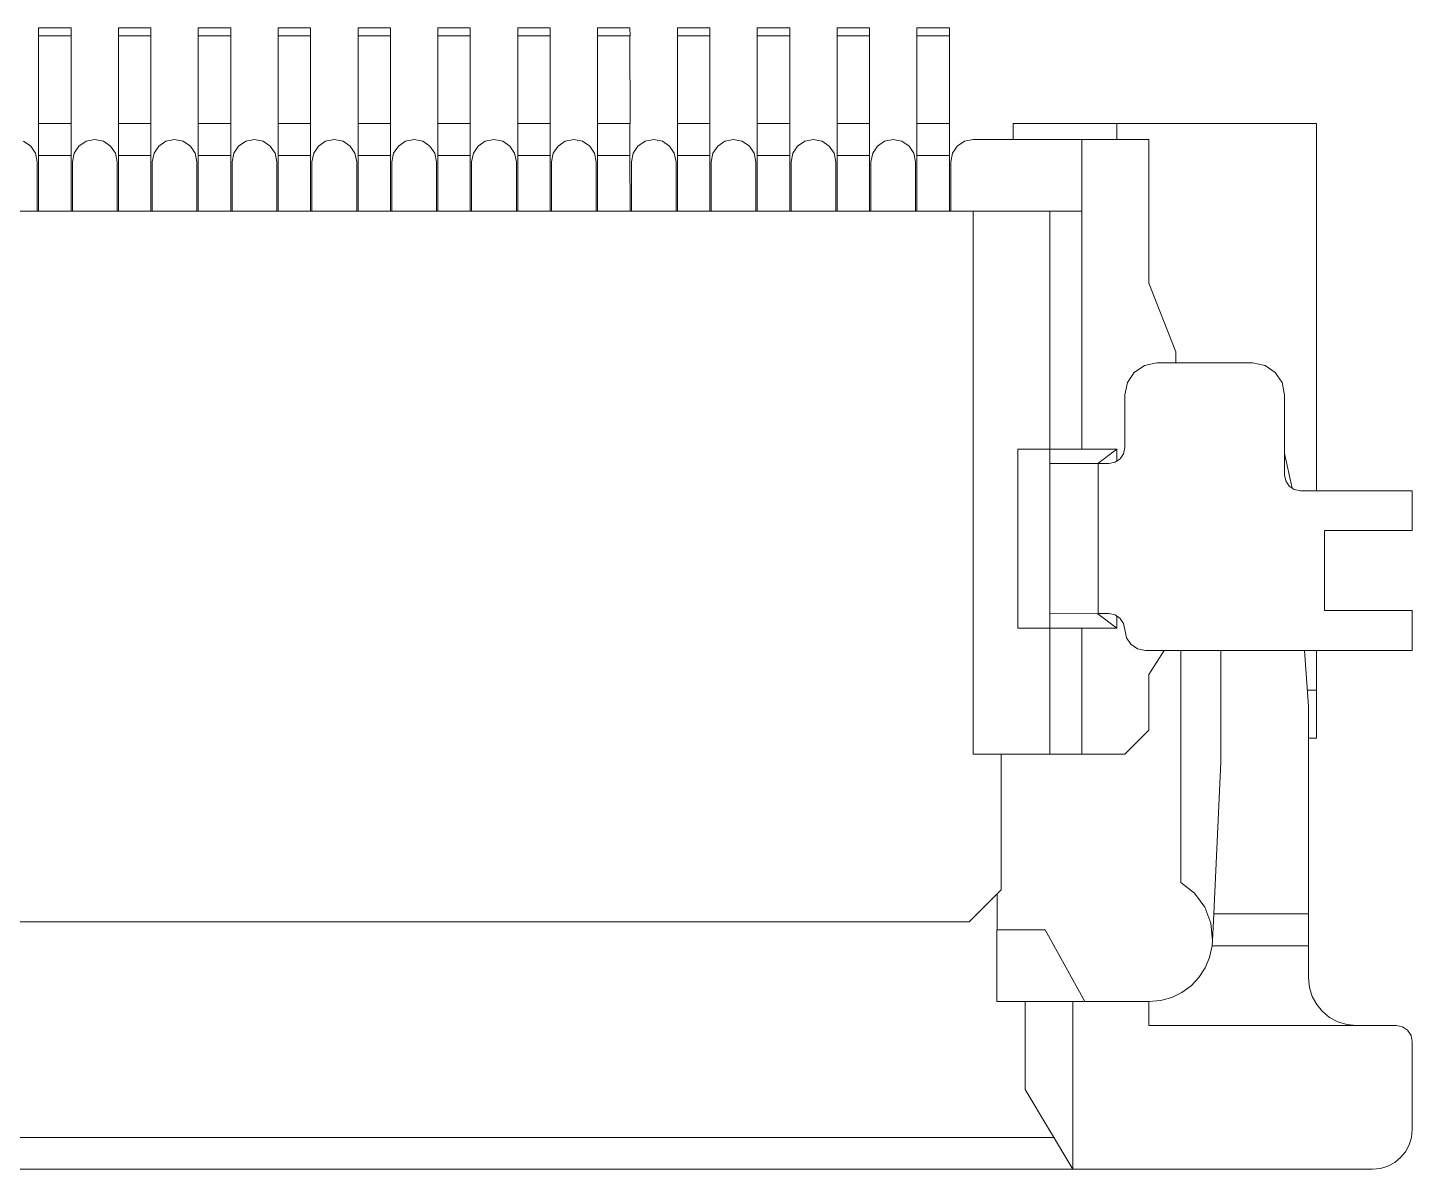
# Model space of a CAD drawing. Extents: x 88 to 882, y -532 to 166.
# Drawn here: x 285.3 to 429.8, y 46.5 to 165.6 of the extents above; entities that cross this region are included whole.
import ezdxf

# ---------------------------------------------------------------- set-up
doc = ezdxf.new("R2010")
doc.units = 0
doc.layers.add('Layer 1', color=7, linetype='BYLAYER', lineweight=5)

msp = doc.modelspace()

# ---------------------------------------------------------------- linework, layer by layer
at = {"layer": 'Layer 1'}
for p, q in [((286.4096, 164.81293), (289.794, 164.812)), ((286.41016, 164.812598), (286.41, 165.646)), ((286.41016, 155.64515), (286.41, 164.812)), ((286.41016, 165.6463), (289.794, 165.646)), ((289.79384, 164.812598), (289.794, 165.646)), ((289.79384, 155.64515), (289.794, 164.812)), ((294.74416, 164.812598), (294.744, 165.646)), ((294.74416, 155.64515), (294.744, 164.812)), ((294.74416, 165.645402), (298.128, 165.646)), ((294.74416, 164.81285), (298.128, 164.812)), ((298.12784, 164.812598), (298.128, 165.646)), ((298.12784, 155.64515), (298.128, 164.812)), ((303.07516, 164.812598), (303.075, 165.646)), ((303.07516, 155.64515), (303.075, 164.812)), ((303.07516, 165.645402), (306.459, 165.646)), ((303.07516, 164.81285), (306.459, 164.812)), ((306.45884, 164.812598), (306.459, 165.646)), ((306.45884, 155.64515), (306.459, 164.812)), ((311.40916, 164.812598), (311.409, 165.646)), ((311.40916, 155.64515), (311.409, 164.812)), ((311.40916, 165.645402), (314.793, 165.646)), ((311.40916, 164.81285), (314.793, 164.812)), ((314.79284, 164.812598), (314.793, 165.646)), ((314.79284, 155.64515), (314.793, 164.812)), ((319.74316, 164.812598), (319.743, 165.646)), ((319.74316, 155.64515), (319.743, 164.812)), ((319.74316, 165.6463), (323.127, 165.646)), ((319.7439, 164.8123), (323.127, 164.812)), ((323.12684, 164.812598), (323.127, 165.646)), ((323.12684, 155.64515), (323.127, 164.812)), ((328.07698, 165.645402), (331.458, 165.646)), ((328.07698, 164.812598), (328.077, 165.646)), ((328.07698, 164.81285), (331.458, 164.812)), ((328.07698, 155.64515), (328.077, 164.812)), ((331.45802, 164.812598), (331.458, 165.646)), ((331.45802, 155.64515), (331.458, 164.812)), ((336.40816, 164.812598), (336.409, 165.646)), ((336.409, 165.646), (339.792, 165.646)), ((336.409, 164.812), (339.792, 164.812)), ((336.409, 155.646), (336.409, 164.812)), ((339.79284, 164.812598), (339.792, 165.646)), ((339.79284, 155.64515), (339.792, 164.812)), ((344.74216, 165.6463), (348.126, 165.646)), ((344.74216, 164.812598), (344.743, 165.646)), ((344.74216, 155.64515), (344.743, 164.812)), ((344.74217, 164.8123), (348.126, 164.812)), ((348.12684, 164.812598), (348.126, 165.646)), ((348.12684, 155.64515), (348.126, 164.812)), ((353.07616, 165.645402), (356.46, 165.646)), ((353.07616, 164.812598), (353.077, 165.646)), ((353.07616, 164.81285), (356.46, 164.812)), ((353.07616, 155.64515), (353.077, 164.812)), ((356.46084, 164.812598), (356.46, 165.646)), ((356.46084, 155.64515), (356.46, 164.812)), ((361.41116, 164.812598), (361.411, 165.646)), ((361.41116, 155.64515), (361.411, 164.812)), ((361.41116, 165.645402), (364.795, 165.646)), ((361.41116, 164.81285), (364.795, 164.812)), ((364.79484, 164.812598), (364.795, 165.646)), ((364.79484, 155.64515), (364.795, 164.812)), ((369.74516, 164.812598), (369.745, 165.646)), ((369.74516, 155.64515), (369.745, 164.812)), ((369.74516, 165.645402), (373.129, 165.646)), ((369.74516, 164.81285), (373.129, 164.812)), ((373.12884, 164.812598), (373.129, 165.646)), ((373.12884, 155.64515), (373.129, 164.812)), ((378.07616, 164.812598), (378.076, 165.646)), ((378.076, 164.8123), (381.46, 164.812)), ((378.07616, 155.64515), (378.076, 164.812)), ((378.07616, 165.6463), (381.46, 165.646)), ((381.45984, 164.812598), (381.46, 165.646)), ((381.45984, 155.64515), (381.46, 164.812)), ((286.41016, 152.31352), (286.41, 155.646)), ((286.41016, 155.64515), (289.794, 155.646)), ((289.794, 152.313), (289.794, 155.646)), ((294.744, 155.646), (298.128, 155.646)), ((294.74416, 152.31352), (294.744, 155.646)), ((298.128, 152.313), (298.128, 155.646)), ((303.075, 155.646), (306.459, 155.646)), ((303.07516, 152.31352), (303.075, 155.646)), ((306.459, 152.313), (306.459, 155.646)), ((311.409, 155.646), (314.793, 155.646)), ((311.40916, 152.31352), (311.409, 155.646)), ((314.793, 152.313), (314.793, 155.646)), ((319.74316, 152.31352), (319.743, 155.646)), ((319.74316, 155.64515), (323.127, 155.646)), ((323.127, 152.313), (323.127, 155.646)), ((328.07698, 152.31352), (328.077, 155.646)), ((328.077, 155.646), (331.458, 155.646)), ((331.458, 152.313), (331.458, 155.646)), ((336.409, 155.646), (339.792, 155.646)), ((336.409, 152.313), (336.409, 155.646)), ((339.792, 152.313), (339.792, 155.646)), ((344.74216, 155.64515), (348.126, 155.646)), ((344.74216, 152.31352), (344.743, 155.646)), ((348.126, 152.313), (348.126, 155.646)), ((353.07616, 152.31352), (353.077, 155.646)), ((353.077, 155.646), (356.46, 155.646)), ((356.46, 152.313), (356.46, 155.646)), ((361.411, 155.646), (364.795, 155.646)), ((361.41116, 152.31352), (361.411, 155.646)), ((364.795, 152.313), (364.795, 155.646)), ((369.745, 155.646), (373.129, 155.646)), ((369.74516, 152.31352), (369.745, 155.646)), ((373.129, 152.313), (373.129, 155.646)), ((378.07616, 152.31352), (378.076, 155.646)), ((378.07616, 155.64515), (381.46, 155.646)), ((381.46, 152.313), (381.46, 155.646)), ((388.1, 155.646), (398.935, 155.646)), ((388.1005, 153.98033), (388.1, 155.646)), ((398.9345, 155.646), (398.935, 153.98)), ((398.9354, 155.646), (419.769, 155.646)), ((419.769, 117.313), (419.769, 155.646)), ((284.844358, 153.796263), (285.586206, 153.296077)), ((285.586206, 153.296077), (286.086227, 152.554276)), ((290.118312, 152.55428), (290.61833, 153.296081)), ((290.61833, 153.296081), (291.360178, 153.796265)), ((291.360178, 153.796265), (292.26898, 153.97969)), ((292.26898, 153.97969), (293.176588, 153.796263)), ((293.176588, 153.796263), (293.918569, 153.296077)), ((293.918569, 153.296077), (294.41925, 152.554276)), ((298.452312, 152.55428), (298.95233, 153.296081)), ((298.95233, 153.296081), (299.694178, 153.796265)), ((299.694178, 153.796265), (300.60298, 153.97969)), ((300.60298, 153.97969), (301.510146, 153.796263)), ((301.510146, 153.796263), (302.251154, 153.296077)), ((302.251154, 153.296077), (302.750862, 152.554276)), ((306.786268, 152.55428), (307.285976, 153.296081)), ((307.285976, 153.296081), (308.026984, 153.796265)), ((308.026984, 153.796265), (308.93415, 153.97969)), ((308.93415, 153.97969), (309.842948, 153.796263)), ((309.842948, 153.796263), (310.584796, 153.296077)), ((310.584796, 153.296077), (311.084817, 152.554276)), ((315.117312, 152.55428), (315.61733, 153.296081)), ((315.61733, 153.296081), (316.359178, 153.796265)), ((316.359178, 153.796265), (317.26798, 153.97969)), ((317.26798, 153.97969), (318.176778, 153.796263)), ((318.176778, 153.796263), (318.918626, 153.296077)), ((318.918626, 153.296077), (319.418647, 152.554276)), ((323.451312, 152.55428), (323.95133, 153.296081)), ((323.95133, 153.296081), (324.693178, 153.796265)), ((324.693178, 153.796265), (325.60198, 153.97969)), ((325.60198, 153.97969), (326.509588, 153.796263)), ((326.509588, 153.796263), (327.251569, 153.296077)), ((327.251569, 153.296077), (327.75225, 152.554276)), ((331.785268, 152.55428), (332.284976, 153.296081)), ((332.284976, 153.296081), (333.025984, 153.796265)), ((333.025984, 153.796265), (333.93315, 153.97969)), ((333.93315, 153.97969), (334.841948, 153.796263)), ((334.841948, 153.796263), (335.583796, 153.296077)), ((335.583796, 153.296077), (336.083817, 152.554276)), ((340.119268, 152.55428), (340.618976, 153.296081)), ((340.618976, 153.296081), (341.359984, 153.796265)), ((341.359984, 153.796265), (342.26715, 153.97969)), ((342.26715, 153.97969), (343.175948, 153.796263)), ((343.175948, 153.796263), (343.917796, 153.296077)), ((343.917796, 153.296077), (344.417817, 152.554276)), ((348.451708, 152.55428), (348.952387, 153.296081)), ((348.952387, 153.296081), (349.694368, 153.796265)), ((349.694368, 153.796265), (350.60198, 153.97969)), ((350.60198, 153.97969), (351.510778, 153.796263)), ((351.510778, 153.796263), (352.252626, 153.296077)), ((352.252626, 153.296077), (352.752647, 152.554276)), ((356.785312, 152.55428), (357.28533, 153.296081)), ((357.28533, 153.296081), (358.027178, 153.796265)), ((358.027178, 153.796265), (358.93598, 153.97969)), ((358.93598, 153.97969), (359.843588, 153.796263)), ((359.843588, 153.796263), (360.585569, 153.296077)), ((360.585569, 153.296077), (361.08625, 152.554276)), ((365.119312, 152.55428), (365.61933, 153.296081)), ((365.61933, 153.296081), (366.361178, 153.796265)), ((366.361178, 153.796265), (367.26998, 153.97969)), ((367.26998, 153.97969), (368.177146, 153.796263)), ((368.177146, 153.796263), (368.918154, 153.296077)), ((368.918154, 153.296077), (369.417862, 152.554276)), ((373.453312, 152.55428), (373.95333, 153.296081)), ((373.95333, 153.296081), (374.695178, 153.796265)), ((374.695178, 153.796265), (375.60398, 153.97969)), ((375.60398, 153.97969), (376.511146, 153.796263)), ((376.511146, 153.796263), (377.252154, 153.296077)), ((377.252154, 153.296077), (377.751862, 152.554276)), ((381.784708, 152.55428), (382.285387, 153.296081)), ((382.285387, 153.296081), (383.027368, 153.796265)), ((383.027368, 153.796265), (383.93498, 153.97969)), ((395.269, 153.9799), (383.935, 153.98)), ((395.26889, 153.9797), (402.268, 153.98)), ((395.26889, 153.98), (395.269, 146.479)), ((402.268, 153.97967), (402.268, 138.979)), ((286.086227, 152.554276), (286.26954, 151.646)), ((286.41, 152.31352), (289.794, 152.313)), ((286.41016, 146.4792), (286.41, 152.313)), ((289.79384, 146.47891), (289.794, 152.313)), ((289.935, 151.646), (290.118312, 152.55428)), ((294.41925, 152.554276), (294.60296, 151.646)), ((294.744, 152.31352), (298.128, 152.313)), ((294.74416, 146.4792), (294.744, 152.313)), ((298.12784, 146.47891), (298.128, 152.313)), ((298.269, 151.646), (298.452312, 152.55428)), ((302.750862, 152.554276), (302.93413, 151.646)), ((303.075, 152.31352), (306.459, 152.313)), ((303.07516, 146.4792), (303.075, 152.313)), ((306.45884, 146.47891), (306.459, 152.313)), ((306.603, 151.646), (306.786268, 152.55428)), ((311.084817, 152.554276), (311.26813, 151.646)), ((311.409, 152.31352), (314.793, 152.313)), ((311.40916, 146.4792), (311.409, 152.313)), ((314.79284, 146.47891), (314.793, 152.313)), ((314.934, 151.646), (315.117312, 152.55428)), ((319.418647, 152.554276), (319.60196, 151.646)), ((319.743, 152.31352), (323.127, 152.313)), ((319.74316, 146.4792), (319.743, 152.313)), ((323.12684, 146.47891), (323.127, 152.313)), ((323.268, 151.646), (323.451312, 152.55428)), ((327.75225, 152.554276), (327.93596, 151.646)), ((328.07698, 146.4792), (328.077, 152.313)), ((328.077, 152.31352), (331.458, 152.313)), ((331.45802, 146.47891), (331.458, 152.313)), ((331.602, 151.646), (331.785268, 152.55428)), ((336.083817, 152.554276), (336.26713, 151.646)), ((336.409, 152.31352), (339.792, 152.313)), ((336.409, 146.479), (336.409, 152.313)), ((339.79284, 146.47891), (339.792, 152.313)), ((339.936, 151.646), (340.119268, 152.55428)), ((344.417817, 152.554276), (344.60113, 151.646)), ((344.74216, 146.4792), (344.743, 152.313)), ((344.743, 152.31352), (348.126, 152.313)), ((348.12684, 146.47891), (348.126, 152.313)), ((348.268, 151.646), (348.451708, 152.55428)), ((352.752647, 152.554276), (352.93596, 151.646)), ((353.07616, 146.4792), (353.077, 152.313)), ((353.077, 152.31352), (356.46, 152.313)), ((356.46084, 146.47891), (356.46, 152.313)), ((356.602, 151.646), (356.785312, 152.55428)), ((361.08625, 152.554276), (361.26996, 151.646)), ((361.411, 152.31352), (364.795, 152.313)), ((361.41116, 146.4792), (361.411, 152.313)), ((364.79484, 146.47891), (364.795, 152.313)), ((364.936, 151.646), (365.119312, 152.55428)), ((369.417862, 152.554276), (369.60113, 151.646)), ((369.745, 152.31352), (373.129, 152.313)), ((369.74516, 146.4792), (369.745, 152.313)), ((373.12884, 146.47891), (373.129, 152.313)), ((373.27, 151.646), (373.453312, 152.55428)), ((377.751862, 152.554276), (377.93513, 151.646)), ((378.076, 152.31352), (381.46, 152.313)), ((378.07616, 146.4792), (378.076, 152.313)), ((381.45984, 146.47891), (381.46, 152.313)), ((381.601, 151.646), (381.784708, 152.55428)), ((286.26954, 151.6462), (286.269, 146.479)), ((289.93505, 151.6462), (289.935, 146.479)), ((294.603, 151.6462), (294.603, 146.479)), ((298.26887, 151.6462), (298.269, 146.479)), ((302.934, 151.64631), (302.934, 146.479)), ((306.60287, 151.6462), (306.603, 146.479)), ((311.268, 151.646), (311.268, 146.479)), ((314.93405, 151.6462), (314.934, 146.479)), ((319.602, 151.646), (319.602, 146.479)), ((323.26805, 151.6462), (323.268, 146.479)), ((327.936, 151.646), (327.936, 146.479)), ((331.60287, 151.6462), (331.602, 146.479)), ((336.268, 151.646), (336.268, 146.479)), ((339.936, 151.646), (339.936, 146.479)), ((344.60113, 151.6462), (344.602, 146.479)), ((348.26805, 151.6462), (348.268, 146.479)), ((352.93602, 151.6462), (352.936, 146.479)), ((356.60198, 151.6462), (356.602, 146.479)), ((361.26995, 151.6462), (361.27, 146.479)), ((364.93587, 151.6462), (364.936, 146.479)), ((369.601, 151.646), (369.601, 146.479)), ((373.2693, 151.6462), (373.27, 146.479)), ((377.93513, 151.6462), (377.935, 146.479)), ((381.601, 151.646), (381.601, 146.479)), ((383.935, 146.479), (133.935, 146.479)), ((383.935, 146.479), (391.936, 146.479)), ((383.93501, 146.479), (383.935, 89.8131)), ((395.26908, 146.4793), (391.936, 146.479)), ((391.936, 146.479), (391.936, 121.646)), ((395.26904, 121.6457), (395.269, 146.479)), ((402.268, 138.979), (405.10151, 131.81197)), ((405.10151, 131.8122), (405.101, 130.646)), ((400.743839, 129.669169), (401.804154, 130.383503)), ((401.804154, 130.383503), (403.10286, 130.64548)), ((413.1027, 130.6455), (403.103, 130.646)), ((413.102, 130.646), (414.399075, 130.384023)), ((414.399075, 130.384023), (415.458554, 129.669689)), ((399.767, 127.313), (400.029069, 128.60987)), ((400.029069, 128.60987), (400.743839, 129.669169)), ((415.458554, 129.669689), (416.173015, 128.61039)), ((416.173015, 128.61039), (416.43504, 127.31352)), ((399.767, 127.313), (399.767, 121.813)), ((416.4354, 118.97896), (416.435, 127.313)), ((388.60296, 121.6454), (388.603, 102.979)), ((391.93604, 121.6454), (388.603, 121.646)), ((395.269, 121.6457), (391.936, 121.646)), ((391.936, 102.9796), (391.936, 121.646)), ((398.93506, 121.6457), (395.269, 121.646)), ((396.93411, 120.1463), (398.93506, 121.64575)), ((398.93506, 121.646), (398.935, 120.369)), ((399.767, 121.813), (399.636208, 121.164136)), ((396.985, 120.1464), (391.936, 120.146)), ((398.102, 120.1464), (396.985, 120.146)), ((396.985, 104.4798), (396.985, 120.146)), ((398.750207, 120.276932), (398.10189, 120.14591)), ((399.279461, 120.634227), (398.750207, 120.276932)), ((399.636208, 121.164136), (399.279461, 120.634227)), ((416.43508, 121.201939), (417.214013, 117.569179)), ((416.566682, 118.330747), (416.43589, 118.97896)), ((416.923428, 117.801174), (416.566682, 118.330747)), ((417.452683, 117.444004), (416.923428, 117.801174)), ((418.101, 117.313), (417.452683, 117.444004)), ((429.768, 117.31301), (418.101, 117.313)), ((429.7681, 113.14599), (429.768, 117.313)), ((420.6008, 113.1463), (429.768, 113.146)), ((420.601, 104.813), (420.601, 113.146)), ((391.9354, 104.4798), (396.985, 104.48)), ((398.935, 102.9793), (396.93405, 104.47987)), ((396.9851, 104.48014), (398.102, 104.48)), ((398.102, 104.48), (398.750317, 104.348978)), ((398.750317, 104.348978), (399.279571, 103.991685)), ((398.935, 104.256), (398.935, 102.979)), ((429.768, 104.813), (420.601, 104.813)), ((429.768, 100.6466), (429.768, 104.813)), ((388.60296, 102.9793), (391.936, 102.979)), ((391.93596, 102.979), (395.269, 102.979)), ((391.93599, 102.9793), (391.936, 89.8131)), ((395.26894, 102.979), (398.935, 102.979)), ((395.26904, 89.8131), (395.269, 102.979)), ((399.279571, 103.991685), (399.636318, 103.461776)), ((399.636318, 103.461776), (399.76711, 102.81291)), ((399.937931, 101.969544), (399.76754, 102.81305)), ((400.402537, 101.281082), (399.937931, 101.969544)), ((401.09151, 100.817092), (400.402537, 101.281082)), ((401.935, 100.647), (401.09151, 100.817092)), ((401.93446, 100.6463), (429.768, 100.647)), ((403.85977, 100.6468), (402.26804, 98.14631)), ((405.601, 100.646), (405.601, 76.4197)), ((409.769, 88.9797), (409.769, 100.646)), ((418.50377, 100.647129), (418.93557, 94.813039)), ((419.769, 96.4794), (419.769, 100.647)), ((402.26804, 98.14597), (402.268, 92.3133)), ((419.7688, 96.4794), (418.812, 96.4794)), ((419.769, 91.4799), (419.769, 96.4794)), ((418.935565, 94.813039), (418.936, 73.1465)), ((402.26804, 92.313), (399.76755, 89.8128)), ((418.936178, 91.47984), (419.769, 91.4799)), ((391.93599, 89.8131), (383.935, 89.8131)), ((386.85, 89.81274), (386.85, 75.6458)), ((395.269, 89.8128), (391.936, 89.8131)), ((399.76755, 89.81314), (395.269, 89.8131)), ((409.054973, 73.146879), (409.768995, 88.980079)), ((386.85, 75.6455), (383.51978, 72.31274)), ((386.435578, 75.22902), (386.435, 71.4797)), ((405.601, 76.4197), (407.04642, 75.29527)), ((407.04642, 75.29527), (408.115601, 73.848553)), ((408.115601, 73.848553), (408.759332, 72.169053)), ((383.52, 72.3131), (134.352, 72.3131)), ((408.9285, 70.34626), (409.0555, 73.14647)), ((418.936, 73.14651), (409.055, 73.1465)), ((418.93609, 73.14647), (418.936, 69.8129)), ((386.435578, 71.47967), (386.413, 71.4797)), ((386.413, 71.47967), (386.413, 63.9799)), ((386.435, 71.4797), (391.436, 71.4797)), ((391.436, 71.4797), (395.6016, 63.97993)), ((408.759332, 72.169053), (408.9284, 70.34628)), ((408.883, 69.8129), (408.615881, 68.605398)), ((408.883, 69.813), (408.928156, 70.3464)), ((418.936, 69.81286), (408.883, 69.8129)), ((418.936, 69.8129), (418.936, 66.4801)), ((408.615881, 68.605398), (408.144637, 67.495492)), ((407.491359, 66.502723), (406.678141, 65.646635)), ((408.144637, 67.495492), (407.491359, 66.502723)), ((419.037406, 65.472353), (418.93585, 66.48009)), ((406.678141, 65.646635), (405.727075, 64.94677)), ((419.328668, 64.533707), (419.037406, 65.472353)), ((386.413, 63.9799), (389.351, 63.9799)), ((389.351, 63.9799), (389.351, 54.813)), ((394.35197, 63.97985), (389.351, 63.9799)), ((394.3519, 46.48), (394.352, 63.9799)), ((402.268, 63.97989), (394.352, 63.9799)), ((403.499772, 64.09388), (402.26772, 63.97994)), ((402.26833, 61.47941), (402.268, 63.9799)), ((404.660255, 64.422671), (403.499772, 64.09388)), ((405.727075, 64.94677), (404.660255, 64.422671)), ((419.789527, 63.684273), (419.328668, 64.533707)), ((420.399876, 62.944167), (419.789527, 63.684273)), ((421.139606, 62.333509), (420.399876, 62.944167)), ((421.988609, 61.872416), (421.139606, 62.333509)), ((428.10289, 61.4794), (402.268, 61.4794)), ((422.926777, 61.581007), (421.988609, 61.872416)), ((423.934, 61.4794), (422.926777, 61.581007)), ((428.103, 61.4794), (428.751317, 61.348423)), ((428.751317, 61.348423), (429.280572, 60.991227)), ((429.280572, 60.991227), (429.637318, 60.461418)), ((429.637318, 60.461418), (429.76811, 59.8126)), ((429.768, 59.8126), (429.768, 50.646)), ((394.35197, 46.47983), (389.351, 54.813)), ((429.768, 50.646), (429.68335, 49.806358)), ((392.351, 49.8123), (125.518, 49.8123)), ((429.68335, 49.806358), (429.440578, 49.02432)), ((428.547741, 47.70006), (427.931212, 47.191341)), ((429.056452, 48.316637), (428.547741, 47.70006)), ((429.440578, 49.02432), (429.056452, 48.316637)), ((123.518, 46.4799), (394.352, 46.4799)), ((425.6024, 46.4799), (394.352, 46.4799)), ((426.441774, 46.564479), (425.6024, 46.47984)), ((427.223634, 46.80723), (426.441774, 46.564479)), ((427.931212, 47.191341), (427.223634, 46.80723))]:
    msp.add_line(p, q, dxfattribs=at)

doc.saveas('drawing.dxf')
